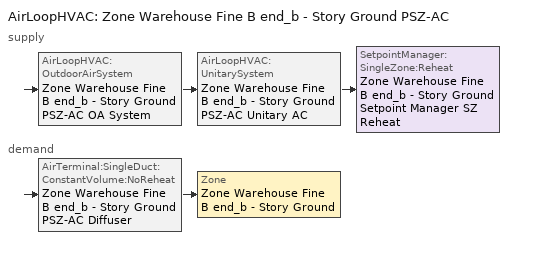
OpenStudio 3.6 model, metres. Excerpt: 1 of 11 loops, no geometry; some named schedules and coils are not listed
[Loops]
AirLoopHVAC 'Zone Warehouse Fine B end_b - Story Ground PSZ-AC'
 supply: AirLoopHVAC:OutdoorAirSystem 'Zone Warehouse Fine B end_b - Story Ground PSZ-AC OA System' > AirLoopHVAC:UnitarySystem 'Zone Warehouse Fine B end_b - Story Ground PSZ-AC Unitary AC' > SetpointManager:SingleZone:Reheat 'Zone Warehouse Fine B end_b - Story Ground Setpoint Manager SZ Reheat'
 demand: AirTerminal:SingleDuct:ConstantVolume:NoReheat 'Zone Warehouse Fine B end_b - Story Ground PSZ-AC Diffuser' > Zone 'Zone Warehouse Fine B end_b - Story Ground'
[Sizing:Zone]
Zone Warehouse Fine B end_b - Story Ground: Zone Cooling Design Supply Air Temperature Input Method=SupplyAirTemperature; Zone Cooling Design Supply Air Temperature {C}=12.7778; Zone Cooling Design Supply Air Temperature Difference {deltaC}=11.11; Zone Heating Design Supply Air Temperature Input Method=SupplyAirTemperature; Zone Heating Design Supply Air Temperature {C}=50; Zone Heating Design Supply Air Temperature Difference {deltaC}=11.11; Zone Cooling Design Supply Air Humidity Ratio {kg-H2O/kg-air}=0.0085; Zone Heating Design Supply Air Humidity Ratio {kg-H2O/kg-air}=0.008; Cooling Design Air Flow Method=DesignDay; Heating Design Air Flow Method=DesignDay; Account for Dedicated Outdoor Air System=No; Dedicated Outdoor Air System Control Strategy=NeutralSupplyAir; Dedicated Outdoor Air Low Setpoint Temperature for Design {C}=autosize; Dedicated Outdoor Air High Setpoint Temperature for Design {C}=autosize; Zone Load Sizing Method=Sensible Load Only No Latent Load; Zone Latent Cooling Design Supply Air Humidity Ratio Input Method=HumidityRatioDifference; Zone Cooling Design Supply Air Humidity Ratio Difference {kgWater/kgDryAir}=0.005; Zone Latent Heating Design Supply Air Humidity Ratio Input Method=HumidityRatioDifference; Zone Humidification Design Supply Air Humidity Ratio Difference {kgWater/kgDryAir}=0.005
[Zone equipment]
Zone Warehouse Fine B end_b - Story Ground: Zone Warehouse Fine B end_b - Story Ground PSZ-AC Diffuser
[AirLoopHVAC]
Zone Warehouse Fine B end_b - Story Ground PSZ-AC: Availability Schedule=Zone Warehouse Fine B end_b - Story Ground PSZ-AC Occ Sch; Design Supply Air Flow Rate {m3/s}=autosize; Design Return Air Flow Fraction of Supply Air Flow=1
[Sizing:System]
Zone Warehouse Fine B end_b - Story Ground PSZ-AC: Type of Load to Size On=Sensible; Design Outdoor Air Flow Rate {m3/s}=Autosize; Central Heating Maximum System Air Flow Ratio=1; Preheat Design Temperature {C}=7.22222; Preheat Design Humidity Ratio {kg-H2O/kg-Air}=0.008; Precool Design Temperature {C}=12.7778; Precool Design Humidity Ratio {kg-H2O/kg-Air}=0.008; Central Cooling Design Supply Air Temperature {C}=12.7778; Central Heating Design Supply Air Temperature {C}=50; Sizing Option=Coincident; 100% Outdoor Air in Cooling=No; 100% Outdoor Air in Heating=No; Central Cooling Design Supply Air Humidity Ratio {kg-H2O/kg-Air}=0.0085; Central Heating Design Supply Air Humidity Ratio {kg-H2O/kg-Air}=0.008; Cooling Design Air Flow Method=DesignDay; Heating Design Air Flow Method=DesignDay; System Outdoor Air Method=ZoneSum; Zone Maximum Outdoor Air Fraction=1; Cooling Supply Air Flow Rate Per Floor Area {m3/s-m2}=0.00996765; Cooling Fraction of Autosized Cooling Supply Air Flow Rate=1; Cooling Supply Air Flow Rate Per Unit Cooling Capacity {m3/s-W}=3.94755e-05; Heating Supply Air Flow Rate Per Floor Area {m3/s-m2}=0.00996765; Heating Fraction of Autosized Heating Supply Air Flow Rate=1; Heating Fraction of Autosized Cooling Supply Air Flow Rate=1; Heating Supply Air Flow Rate Per Unit Heating Capacity {m3/s-W}=3.15882e-05; Cooling Design Capacity Method=CoolingDesignCapacity; Cooling Design Capacity {W}=autosize; Cooling Design Capacity Per Floor Area {W/m2}=234.7; Fraction of Autosized Cooling Design Capacity=1; Heating Design Capacity Method=HeatingDesignCapacity; Heating Design Capacity {W}=autosize; Heating Design Capacity Per Floor Area {W/m2}=157; Fraction of Autosized Heating Design Capacity=1; Central Cooling Capacity Control Method=OnOff; Occupant Diversity=autosize
[SetpointManager:SingleZone:Reheat]
Zone Warehouse Fine B end_b - Story Ground Setpoint Manager SZ Reheat: Minimum Supply Air Temperature {C}=12.7778; Maximum Supply Air Temperature {C}=50; Control Zone=Zone Warehouse Fine B end_b - Story Ground; Setpoint Node or NodeList=Zone Warehouse Fine B end_b - Story Ground PSZ-AC Supply Outlet Node
[Coil:Heating:Electric]
Zone Warehouse Fine B end_b - Story Ground PSZ-AC Electric Backup Htg Coil: Availability Schedule=Always On Discrete; Efficiency=1
[Coil:Cooling:DX:SingleSpeed]
Zone Warehouse Fine B end_b - Story Ground PSZ-AC 1spd DX AC Clg Coil 94kBtu/hr 11.0EER: Availability Schedule=Always On Discrete; Rated Total Cooling Capacity {W}=autosize; Rated Sensible Heat Ratio=autosize; Rated COP {W/W}=3.79883; Rated Air Flow Rate {m3/s}=autosize; Rated Evaporator Fan Power Per Volume Flow Rate 2017 {W/(m3/s)}=773.3; Rated Evaporator Fan Power Per Volume Flow Rate 2023 {W/(m3/s)}=934.4; Total Cooling Capacity Function of Temperature Curve=PSZ-AC_Unitary_PackagecoolCapFT; Total Cooling Capacity Function of Flow Fraction Curve=PSZ-AC_Unitary_PackagecoolFFF; Energy Input Ratio Function of Temperature Curve=PSZ-AC DX Unitary Package EIRFT; Energy Input Ratio Function of Flow Fraction Curve=PSZ-AC_Unitary_PackagecoolEIRFFF; Part Load Fraction Correlation Curve=PSZ-AC_Unitary_PackagecoolPLR; Minimum Outdoor Dry-Bulb Temperature for Compressor Operation {C}=-25; Nominal Time for Condensate Removal to Begin {s}=0; Ratio of Initial Moisture Evaporation Rate and Steady State Latent Capacity=0; Maximum Cycling Rate {cycles/hr}=0; Latent Capacity Time Constant {s}=0; Condenser Type=AirCooled; Evaporative Condenser Effectiveness=0.9; Evaporative Condenser Air Flow Rate {m3/s}=autosize; Evaporative Condenser Pump Rated Power Consumption {W}=autosize; Crankcase Heater Capacity {W}=0; Maximum Outdoor Dry-Bulb Temperature for Crankcase Heater Operation {C}=10; Basin Heater Capacity {W/K}=0; Basin Heater Setpoint Temperature {C}=2
[Fan:OnOff]
Zone Warehouse Fine B end_b - Story Ground PSZ-AC Fan: Availability Schedule=Always On Discrete; Fan Total Efficiency=0.58175; Pressure Rise {Pa}=622.722; Maximum Flow Rate {m3/s}=autosize; Motor Efficiency=0.895; Motor In Airstream Fraction=1; Fan Power Ratio Function of Speed Ratio Curve=Fan On Off Power Curve 3; Fan Efficiency Ratio Function of Speed Ratio Curve=Fan On Off Efficiency Curve 3
[AirLoopHVAC:UnitarySystem]
Zone Warehouse Fine B end_b - Story Ground PSZ-AC Unitary AC: Control Type=Load; Controlling Zone or Thermostat Location=Zone Warehouse Fine B end_b - Story Ground; Dehumidification Control Type=None; Availability Schedule=Outage Availability Schedule; Supply Fan=Zone Warehouse Fine B end_b - Story Ground PSZ-AC Fan; Fan Placement=DrawThrough; Supply Air Fan Operating Mode Schedule=Zone Warehouse Fine B end_b - Story Ground PSZ-AC Occ Sch; Heating Coil=Zone Warehouse Fine B end_b - Story Ground PSZ-AC Water Htg Coil; DX Heating Coil Sizing Ratio=1; Cooling Coil=Zone Warehouse Fine B end_b - Story Ground PSZ-AC 1spd DX AC Clg Coil 94kBtu/hr 11.0EER; Use DOAS DX Cooling Coil=No; DOAS DX Cooling Coil Leaving Minimum Air Temperature {C}=2; Latent Load Control=SensibleOnlyLoadControl; Supplemental Heating Coil=Zone Warehouse Fine B end_b - Story Ground PSZ-AC Electric Backup Htg Coil; Supply Air Flow Rate During Cooling Operation {m3/s}=Autosize; Supply Air Flow Rate During Heating Operation {m3/s}=Autosize; Supply Air Flow Rate When No Cooling or Heating is Required {m3/s}=Autosize; Maximum Supply Air Temperature {C}=80; Maximum Outdoor Dry-Bulb Temperature for Supplemental Heater Operation {C}=21; Maximum Cycling Rate {cycles/hr}=2.5; Heat Pump Time Constant {s}=60; Fraction of On-Cycle Power Use=0.01; Heat Pump Fan Delay Time {s}=60; Ancilliary On-Cycle Electric Power {W}=0; Ancilliary Off-Cycle Electric Power {W}=0
[Controller:OutdoorAir]
Zone Warehouse Fine B end_b - Story Ground PSZ-AC OA System Controller: Minimum Outdoor Air Flow Rate {m3/s}=autosize; Maximum Outdoor Air Flow Rate {m3/s}=Autosize; Economizer Control Type=DifferentialDryBulb; Economizer Control Action Type=ModulateFlow; Lockout Type=LockoutWithHeating; Minimum Limit Type=FixedMinimum; Minimum Outdoor Air Schedule=Zone Warehouse Fine B end_b - Story Ground PSZ-AC Occ Sch; Maximum Fraction of Outdoor Air Schedule=ZoneWarehouseFineBendbStoryGroundPSZACmaxOASch; Controller Mechanical Ventilation=Controller Mechanical Ventilation 4; High Humidity Control=No; Heat Recovery Bypass Control Type=BypassWhenWithinEconomizerLimits
[Controller:MechanicalVentilation]
Controller Mechanical Ventilation 4: Availability Schedule=Always On Discrete
[AirLoopHVAC:OutdoorAirSystem]
Zone Warehouse Fine B end_b - Story Ground PSZ-AC OA System: Controller=Zone Warehouse Fine B end_b - Story Ground PSZ-AC OA System Controller
[AirTerminal:SingleDuct:ConstantVolume:NoReheat]
Zone Warehouse Fine B end_b - Story Ground PSZ-AC Diffuser: Availability Schedule=Always On Discrete; Maximum Air Flow Rate {m3/s}=AutoSize
[Schedule:Constant]
Always On Discrete: Value=1
[Schedule:Ruleset]
Name | Default Day Schedule | Summer Design Day Schedule | Winter Design Day Schedule
Zone Warehouse Fine B end_b - Story Ground PSZ-AC Occ Sch | Zone Warehouse Fine B end_b - Story Ground PSZ-AC Occ Sch Default | Zone Warehouse Fine B end_b - Story Ground PSZ-AC Occ Sch Summer Design Day | Zone Warehouse Fine B end_b - Story Ground PSZ-AC Occ Sch Winter Design Day
ZoneWarehouseFineBendbStoryGroundPSZACmaxOASch | ZoneWarehouseFineBendbStoryGroundPSZACmaxOASchDefault
[Schedule:Day]
Zone Warehouse Fine B end_b - Story Ground PSZ-AC Occ Sch Default; Zone Warehouse Fine B end_b - Story Ground PSZ-AC Occ Sch Sunday: 24, 0, 0
Zone Warehouse Fine B end_b - Story Ground PSZ-AC Occ Sch Winter Design Day; Zone Warehouse Fine B end_b - Story Ground PSZ-AC Occ Sch Summer Design Day: 24, 0, 1
ZoneWarehouseFineBendbStoryGroundPSZACmaxOASchDefault: 24, 0, 0.7
Schedule Day 52; Schedule Day 53; Schedule Day 54; Schedule Day 55; Schedule Day 56; Schedule Day 57; Schedule Day 58; Schedule Day 59; Schedule Day 229; Schedule Day 230; Schedule Day 231; Schedule Day 232; Schedule Day 233; Schedule Day 234: 1, 0, 0, 2, 0, 0, 3, 0, 0, 4, 0, 0, 5, 0, 0, 6, 0, 0, 7, 0, 0, 8, 0, 0, 9, 0, 0, 10, 0, 0, 11, 0, 0, 12, 0, 0, 13, 0, 0, 14, 0, 0, 15, 0, 0, 16, 0, 0, 17, 0, 0, 18, 0, 0, 19, 0, 0, 20, 0, 0, 21, 0, 0, 22, 0, 0, 23, 0, 0, 24, 0, 0
Schedule Day 228: 1, 0, 0.7, 2, 0, 0.7, 3, 0, 0.7, 4, 0, 0.7, 5, 0, 0.7, 6, 0, 0.7, 7, 0, 0.7, 8, 0, 0.7, 9, 0, 0.7, 10, 0, 0, 11, 0, 0, 12, 0, 0, 13, 0, 0, 14, 0, 0, 15, 0, 0, 16, 0, 0, 17, 0, 0, 18, 0, 0, 19, 0, 0, 20, 0, 0, 21, 0, 0, 22, 0, 0, 23, 0, 0, 24, 0, 0
Schedule Day 235: 1, 0, 0.7, 2, 0, 0.7, 3, 0, 0.7, 4, 0, 0.7, 5, 0, 0.7, 6, 0, 0.7, 7, 0, 0.7, 8, 0, 0.7, 9, 0, 0.7, 10, 0, 0.7, 11, 0, 0.7, 12, 0, 0.7, 13, 0, 0.7, 14, 0, 0.7, 15, 0, 0.7, 16, 0, 0.7, 17, 0, 0.7, 18, 0, 0.7, 19, 0, 0.7, 20, 0, 0.7, 21, 0, 0.7, 22, 0, 0.7, 23, 0, 0.7, 24, 0, 0.7
[Schedule:Rule] Apply Sunday=Yes; Apply Monday=Yes; Apply Tuesday=Yes; Apply Wednesday=Yes; Apply Friday=Yes; Apply Saturday=Yes; Date Specification Type=DateRange
Name | Schedule Ruleset | Rule Order | Day Schedule | Start Month | Start Day | End Month | End Day | Apply Thursday
Zone Warehouse Fine B end_b - Story Ground PSZ-AC Occ Sch Sunday Rule | Zone Warehouse Fine B end_b - Story Ground PSZ-AC Occ Sch | 8 | Zone Warehouse Fine B end_b - Story Ground PSZ-AC Occ Sch Sunday | 1 | 1 | 12 | 31
Zone Warehouse Fine B end_b - Story Ground PSZ-AC Occ Sch Outage Day 174 | Zone Warehouse Fine B end_b - Story Ground PSZ-AC Occ Sch | 7 | Schedule Day 52 | 6 | 23 | 6 | 23 | Yes
Zone Warehouse Fine B end_b - Story Ground PSZ-AC Occ Sch Outage Day 175 | Zone Warehouse Fine B end_b - Story Ground PSZ-AC Occ Sch | 6 | Schedule Day 53 | 6 | 24 | 6 | 24 | Yes
Zone Warehouse Fine B end_b - Story Ground PSZ-AC Occ Sch Outage Day 176 | Zone Warehouse Fine B end_b - Story Ground PSZ-AC Occ Sch | 5 | Schedule Day 54 | 6 | 25 | 6 | 25 | Yes
Zone Warehouse Fine B end_b - Story Ground PSZ-AC Occ Sch Outage Day 177 | Zone Warehouse Fine B end_b - Story Ground PSZ-AC Occ Sch | 4 | Schedule Day 55 | 6 | 26 | 6 | 26 | Yes
Zone Warehouse Fine B end_b - Story Ground PSZ-AC Occ Sch Outage Day 178 | Zone Warehouse Fine B end_b - Story Ground PSZ-AC Occ Sch | 3 | Schedule Day 56 | 6 | 27 | 6 | 27 | Yes
Zone Warehouse Fine B end_b - Story Ground PSZ-AC Occ Sch Outage Day 179 | Zone Warehouse Fine B end_b - Story Ground PSZ-AC Occ Sch | 2 | Schedule Day 57 | 6 | 28 | 6 | 28 | Yes
Zone Warehouse Fine B end_b - Story Ground PSZ-AC Occ Sch Outage Day 180 | Zone Warehouse Fine B end_b - Story Ground PSZ-AC Occ Sch | 1 | Schedule Day 58 | 6 | 29 | 6 | 29 | Yes
Zone Warehouse Fine B end_b - Story Ground PSZ-AC Occ Sch Outage Day 181 | Zone Warehouse Fine B end_b - Story Ground PSZ-AC Occ Sch | 0 | Schedule Day 59 | 6 | 30 | 6 | 30 | Yes
ZoneWarehouseFineBendbStoryGroundPSZACmaxOASch Outage Day 174 | ZoneWarehouseFineBendbStoryGroundPSZACmaxOASch | 7 | Schedule Day 228 | 6 | 23 | 6 | 23 | Yes
ZoneWarehouseFineBendbStoryGroundPSZACmaxOASch Outage Day 175 | ZoneWarehouseFineBendbStoryGroundPSZACmaxOASch | 6 | Schedule Day 229 | 6 | 24 | 6 | 24 | Yes
ZoneWarehouseFineBendbStoryGroundPSZACmaxOASch Outage Day 176 | ZoneWarehouseFineBendbStoryGroundPSZACmaxOASch | 5 | Schedule Day 230 | 6 | 25 | 6 | 25 | Yes
ZoneWarehouseFineBendbStoryGroundPSZACmaxOASch Outage Day 177 | ZoneWarehouseFineBendbStoryGroundPSZACmaxOASch | 4 | Schedule Day 231 | 6 | 26 | 6 | 26 | Yes
ZoneWarehouseFineBendbStoryGroundPSZACmaxOASch Outage Day 178 | ZoneWarehouseFineBendbStoryGroundPSZACmaxOASch | 3 | Schedule Day 232 | 6 | 27 | 6 | 27 | Yes
ZoneWarehouseFineBendbStoryGroundPSZACmaxOASch Outage Day 179 | ZoneWarehouseFineBendbStoryGroundPSZACmaxOASch | 2 | Schedule Day 233 | 6 | 28 | 6 | 28 | Yes
ZoneWarehouseFineBendbStoryGroundPSZACmaxOASch Outage Day 180 | ZoneWarehouseFineBendbStoryGroundPSZACmaxOASch | 1 | Schedule Day 234 | 6 | 29 | 6 | 29 | Yes
ZoneWarehouseFineBendbStoryGroundPSZACmaxOASch Outage Day 181 | ZoneWarehouseFineBendbStoryGroundPSZACmaxOASch | 0 | Schedule Day 235 | 6 | 30 | 6 | 30 | Yes
[Curve:Exponent]
Fan On Off Power Curve 3: Coefficient1 Constant=1; Coefficient2 Constant=0; Coefficient3 Constant=0; Minimum Value of x=0; Maximum Value of x=1
[Curve:Cubic]
Fan On Off Efficiency Curve 3: Coefficient1 Constant=1; Coefficient2 x=0; Coefficient3 x**2=0; Coefficient4 x**3=0; Minimum Value of x=0; Maximum Value of x=1
[Curve:Biquadratic] Minimum Value of x=12.77778; Maximum Value of x=23.88889; Minimum Value of y=21.11111; Maximum Value of y=46.11111
Name | Coefficient1 Constant | Coefficient2 x | Coefficient3 x**2 | Coefficient4 y | Coefficient5 y**2 | Coefficient6 x*y
PSZ-AC_Unitary_PackagecoolCapFT | 0.766956 | 0.0107756 | -4.14703e-05 | 0.00134961 | -0.000261144 | 0.000457488
PSZ-AC DX Unitary Package EIRFT | 0.297145 | 0.0430933 | -0.000748766 | 0.00597727 | 0.000482112 | -0.000956448
[Curve:Quadratic]
Name | Coefficient1 Constant | Coefficient2 x | Coefficient3 x**2 | Minimum Value of x | Maximum Value of x
PSZ-AC_Unitary_PackagecoolFFF | 0.8 | 0.2 | 0 | 0.5 | 1.5
PSZ-AC_Unitary_PackagecoolEIRFFF | 1.156 | -0.1816 | 0.0256 | 0.5 | 1.5
PSZ-AC_Unitary_PackagecoolPLR | 0.75 | 0.25 | 0 | 0 | 1
